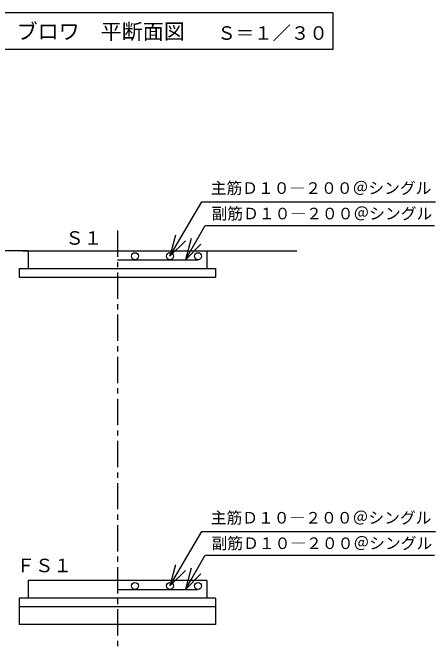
# Model space of a CAD drawing. Units: millimetres, scale not verified. Extents: x -22990 to 8910, y -6308 to 6308.
# Drawn here: x 389 to 2801, y -864 to 2749 of the extents above; entities that cross this region are included whole.
import ezdxf
from ezdxf.enums import TextEntityAlignment as Align

# ---------------------------------------------------------------- set-up
doc = ezdxf.new("R2010")
doc.units = ezdxf.units.MM
doc.header["$LTSCALE"] = 30
doc.linetypes.add('CHAIN1', pattern=[8, 5, -1, 1, -1])
for name, color, linetype, lineweight in [('0-3_機器', 3, 'Continuous', 25), ('0-4_製作', 5, 'Continuous', 25), ('0-6_08', 2, 'Continuous', 25)]:
    doc.layers.add(name, color=color, linetype=linetype, lineweight=lineweight)
doc.styles.add('ＭＳ ゴシック', font='')
doc.styles.get('ＭＳ ゴシック').set_extended_font_data('MS Gothic')

msp = doc.modelspace()

# ---------------------------------------------------------------- linework, layer by layer
at = {"layer": '0-3_機器'}
for p, q in [((2217.91, 2749.25), (-961.63, 2749.25)), ((2217.91, 2539.25), (2217.91, 2749.25)), ((2217.91, 2539.25), (-961.63, 2539.25))]:
    msp.add_line(p, q, dxfattribs=at)
at = {"layer": '0-3_機器', "color": 2, "linetype": 'CHAIN1'}
msp.add_line((986.9, 1507.19), (986.9, -864.11), dxfattribs=at)
at = {"layer": '0-3_機器', "color": 2}
for p, q in [((476.9, 1390.39), (46.3, 1390.39)), ((446.89, 1390.39), (2011.05, 1390.39)), ((476.9, 1390.39), (476.9, 1290.39)), ((1496.9, 1390.39), (1496.9, 1290.39)), ((426.9, 1290.39), (426.9, 1240.39)), ((426.9, 1290.39), (1546.9, 1290.39)), ((1546.9, 1290.39), (1546.9, 1240.39)), ((426.9, 1240.39), (1546.9, 1240.39)), ((1496.89, -489.61), (476.9, -489.61)), ((476.9, -489.61), (476.9, -589.61)), ((1496.89, -489.61), (1496.89, -589.61)), ((426.9, -589.61), (426.9, -739.61)), ((1546.9, -589.61), (426.9, -589.61)), ((1546.9, -589.61), (1546.9, -739.61)), ((1546.9, -739.61), (426.9, -739.61))]:
    msp.add_line(p, q, dxfattribs=at)
at = {"layer": '0-4_製作', "color": 4}
for p, q in [((1286.89, 1360.39), (1469.18, 1671.25)), ((1469.18, 1671.25), (2801.11, 1671.25)), ((1375.2, 1340.39), (1488.31, 1535.6)), ((1488.74, 1535.85), (2795.4, 1535.85)), ((1286.9, -519.6), (1469.18, -208.75)), ((1469.18, -208.75), (2801.11, -208.75)), ((1375.2, -539.6), (1488.31, -344.4)), ((1488.74, -344.15), (2795.4, -344.15))]:
    msp.add_line(p, q, dxfattribs=at)
at = {"layer": '0-4_製作', "color": 3}
for p, q in [((986.9, 1340.39), (1447.24, 1340.39)), ((986.9, -539.61), (1443.19, -539.61))]:
    msp.add_line(p, q, dxfattribs=at)
at = {"layer": '0-4_製作', "color": 4}
for points in [[(1319.25, 1481.13), (1286.89, 1360.39), (1375.28, 1448.78)], [(1407.55, 1461.13), (1375.2, 1340.39), (1463.59, 1428.78)], [(1319.25, -398.86), (1286.9, -519.6), (1375.28, -431.22)], [(1407.56, -418.86), (1375.2, -539.6), (1463.59, -451.22)]]:
    msp.add_lwpolyline(points, dxfattribs=at)
at = {"layer": '0-4_製作', "color": 3}
for centre in [(1086.89, 1360.39), (1286.89, 1360.39), (1446.89, 1360.39), (1086.9, -519.6), (1286.9, -519.6), (1446.89, -519.6)]:
    msp.add_circle(centre, 20, dxfattribs=at)
at = {"layer": '0-6_08'}
msp.add_line((1546.9, -639.61), (426.9, -639.61), dxfattribs=at)

# ---------------------------------------------------------------- texts
at = {"layer": '0-3_機器', "color": 4, "style": 'ＭＳ ゴシック'}
for s, height, p in [('参考図：リン除去装置、ブロワ\u3000平断面図', 87.98, (-908.33, 2571.72)), ('Ｓ＝１／３０', 76.98, (1557.18, 2571.5))]:
    msp.add_text(s, height=height, dxfattribs=at).set_placement(p, align=Align.BOTTOM_LEFT)
at = {"layer": '0-4_製作', "color": 4, "style": 'ＭＳ ゴシック'}
for s, height, p in [('主筋Ｄ１０―２００＠シングル\u3000', 65.98, (1519.18, 1696.25)), ('副筋Ｄ１０―２００＠シングル\u3000', 65.98, (1524.07, 1550.85)), ('Ｓ１', 76.98, (689.83, 1403)), ('主筋Ｄ１０―２００＠シングル\u3000', 65.98, (1519.18, -183.75)), ('副筋Ｄ１０―２００＠シングル\u3000', 65.98, (1524.07, -329.15)), ('ＦＳ１', 76.98, (411.89, -464.61))]:
    msp.add_text(s, height=height, dxfattribs=at).set_placement(p, align=Align.BOTTOM_LEFT)

doc.saveas('drawing.dxf')
